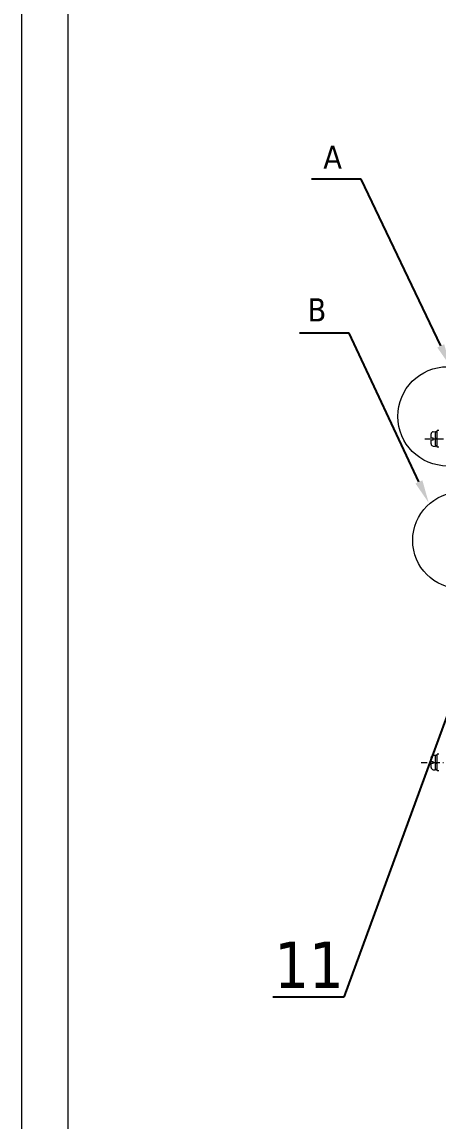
# Model space of a CAD drawing. Header units: millimetres. Extents: x 651 to 8859, y -354 to 894.
# Drawn here: x 1918.6 to 1963.6, y 27.6 to 146.3 of the extents above; entities that cross this region are included whole.
import ezdxf
from ezdxf import colors
from ezdxf.entities.mleader import LeaderData, LeaderLine
from ezdxf.math import Vec2, Vec3

# ---------------------------------------------------------------- set-up
doc = ezdxf.new("R2010")
doc.units = ezdxf.units.MM
doc.linetypes.add('DASHDOT2', pattern=[12.7, 6.35, -3.175, 0, -3.175])
doc.layers.get('0').update_dxf_attribs({"lineweight": 18})
for name, color, linetype, lineweight in [('cienka', 7, 'Continuous', 9), ('SYMETRIA SRUB', 7, 'DASHDOT2', 9), ('Widoczne (ISO)', 7, 'Continuous', 18), ('Widoczne wąskie (ISO)', 7, 'Continuous', 9)]:
    doc.layers.add(name, color=color, linetype=linetype, lineweight=lineweight)
doc.styles.get("Standard").update_dxf_attribs({"font": 'tahoma.ttf'})

# ---------------------------------------------------------------- blocks, each defined once
blk = doc.blocks.new('*U72')
at = {"layer": 'SYMETRIA SRUB', "color": 0, "linetype": 'DASHDOT2', "ltscale": 0.1, "transparency": 16777216}
blk.add_line((-2.5, 0), (1.8, 0), dxfattribs=at)
blk = doc.blocks.new('*U73')
at = {"layer": 'SYMETRIA SRUB', "color": 0, "linetype": 'DASHDOT2', "ltscale": 0.1, "transparency": 16777216}
blk.add_line((-2.5, 0), (1.8, 0), dxfattribs=at)
blk = doc.blocks.new('_Dot')
at = {"color": 0, "linetype": 'ByBlock', "lineweight": -2}
blk.add_line((-0.5, 0), (-1, 0), dxfattribs=at)
at = {"color": 0, "linetype": 'ByBlock', "const_width": 0.5}
blk.add_lwpolyline([(-0.25, 0, 1), (0.25, 0, 1)], format="xyb", close=True, dxfattribs=at)

msp = doc.modelspace()

# ---------------------------------------------------------------- linework, layer by layer
at = {"layer": 'Widoczne (ISO)'}
for p, q in [((1923.625, -335.272), (1923.625, 248.728)), ((1963.501, 100.381), (1963.501, 102.181)), ((1963.661, 102.181), (1963.501, 102.181)), ((1962.841, 101.401), (1962.841, 101.819)), ((1962.841, 101.401), (1963.041, 101.401)), ((1963.041, 101.161), (1962.841, 101.161)), ((1962.841, 100.743), (1962.841, 101.161)), ((1963.041, 101.161), (1963.041, 101.401)), ((1963.061, 102.058), (1963.321, 102.081)), ((1963.321, 100.481), (1963.321, 102.081)), ((1963.501, 102.036), (1963.321, 102.036)), ((1963.321, 102.036), (1963.501, 102.036)), ((1963.321, 102.036), (1963.501, 102.036)), ((1963.501, 101.382), (1963.321, 101.317)), ((1963.321, 101.245), (1963.501, 101.31)), ((1963.061, 100.503), (1963.321, 100.481)), ((1963.501, 100.526), (1963.321, 100.526)), ((1963.321, 100.526), (1963.501, 100.526)), ((1963.321, 100.526), (1963.501, 100.526)), ((1963.661, 100.381), (1963.501, 100.381)), ((1962.841, 66.441), (1962.841, 66.859)), ((1963.061, 67.098), (1963.321, 67.121)), ((1963.321, 65.521), (1963.321, 67.121)), ((1963.321, 65.521), (1963.321, 67.121)), ((1963.501, 67.076), (1963.321, 67.076)), ((1963.501, 67.076), (1963.321, 67.076)), ((1963.501, 65.421), (1963.501, 67.221)), ((1963.661, 67.221), (1963.501, 67.221)), ((1963.501, 65.421), (1963.501, 67.221)), ((1962.841, 66.441), (1963.041, 66.441)), ((1963.041, 66.201), (1962.841, 66.201)), ((1962.841, 65.783), (1962.841, 66.201)), ((1963.041, 66.201), (1963.041, 66.441)), ((1963.061, 65.543), (1963.321, 65.521)), ((1963.501, 66.357), (1963.321, 66.291)), ((1963.321, 66.219), (1963.501, 66.285)), ((1963.501, 65.566), (1963.321, 65.566)), ((1963.501, 65.566), (1963.321, 65.566)), ((1963.661, 65.421), (1963.501, 65.421))]:
    msp.add_line(p, q, dxfattribs=at)
msp.add_lwpolyline([(1918.625, 253.728), (2758.625, 253.728), (2758.625, -340.272), (1918.625, -340.272)], close=True, dxfattribs=at)
for centre, start, end in [((1963.081, 101.819), 95, 180), ((1963.081, 100.743), 180, 265), ((1963.081, 66.859), 95, 180), ((1963.081, 65.783), 180, 265)]:
    msp.add_arc(centre, 0.24, start, end, dxfattribs=at)
at = {"layer": 'Widoczne wąskie (ISO)'}
for centre, radius in [((1964.599, 103.721), 5.365), ((1966.061, 90.321), 5.217)]:
    msp.add_circle(centre, radius, dxfattribs=at)

# ---------------------------------------------------------------- block references
at = {"layer": 'SYMETRIA SRUB', "linetype": 'DASHDOT2', "ltscale": 0.1}
for name, p in [('*U73', (1964.665, 101.281)), ('*U72', (1964.261, 66.321))]:
    msp.add_blockref(name, p, dxfattribs=at)

# ---------------------------------------------------------------- texts
at = {"layer": 'cienka', "char_height": 2.5, "attachment_point": 5}
for s, insert in [('A', (1952.193, 131.727)), ('B', (1950.495, 115.222))]:
    msp.add_mtext_dynamic_manual_height_columns(s, width=4.57131, gutter_width=12.5, heights=[0], dxfattribs=dict(at, insert=insert))

# ---------------------------------------------------------------- leaders
at = {"layer": 'cienka'}
ml = msp.add_multileader_mtext('Standard', dxfattribs=at)
ml.set_content('')
ml.set_leader_properties()
ml.build(insert=Vec2(0, 0))
ml.multileader.update_dxf_attribs({"text_left_attachment_type": 6, "text_right_attachment_type": 6, "text_top_attachment_type": 10, "dogleg_length": 13.301, "arrow_head_size": 2.5})
ctx = ml.context
ctx.base_point, ctx.arrow_head_size, ctx.landing_gap_size, ctx.plane_origin = Vec3(1949.907, 129.331), 2.5, 1, Vec3(1968.579, 108.633)
ctx.left_attachment, ctx.right_attachment, ctx.bottom_attachment = 6, 6, 10
notes = []
notes.append((ctx, [(0, (1, 1, 0), (1955.284, 129.331), (-1, 0), 5.376, [(0, [(1964.954, 109.074)], 0, [])])]))
ctx.mtext, ml.multileader.dxf.content_type = None, 0
ml = msp.add_multileader_mtext('Standard', dxfattribs=at)
ml.set_content('')
ml.set_leader_properties()
ml.build(insert=Vec2(0, 0))
ml.multileader.update_dxf_attribs({"text_left_attachment_type": 6, "text_right_attachment_type": 6, "text_top_attachment_type": 10, "dogleg_length": 13.301, "arrow_head_size": 2.5})
ctx = ml.context
ctx.base_point, ctx.arrow_head_size, ctx.landing_gap_size, ctx.plane_origin = Vec3(1948.607, 112.699), 2.5, 1, Vec3(1958.153, 92.001)
ctx.left_attachment, ctx.right_attachment, ctx.bottom_attachment = 6, 6, 10
notes.append((ctx, [(0, (1, 1, 0), (1953.984, 112.699), (-1, 0), 5.376, [(0, [(1962.58, 94.374)], 0, [])])]))
ctx.mtext, ml.multileader.dxf.content_type = None, 0
ml = msp.add_multileader_mtext('Standard', dxfattribs=at)
ml.set_content('11', color=256)
ml.set_leader_properties()
ml.set_arrow_properties(name='DOT')
ml.build(insert=Vec2(0, 0))
ml.multileader.update_dxf_attribs({"has_dogleg": 0, "text_left_attachment_type": 5, "text_right_attachment_type": 6, "text_top_attachment_type": 10, "dogleg_length": 0, "arrow_head_size": 1})
ctx = ml.context
ctx.base_point, ctx.char_height, ctx.arrow_head_size, ctx.landing_gap_size, ctx.plane_origin = Vec3(1947.194, 40.948), 5, 1, 0, Vec3(1988.545, 125.301)
ctx.left_attachment, ctx.right_attachment, ctx.bottom_attachment, ctx.text_align_type = 5, 6, 10, 2
notes.append((ctx, [(0, (1, 1, 0), (1953.386, 40.965), (-1, 0), 0, [(0, [(1966.062, 75.517)], 0, [])])]))
ctx.mtext.insert, ctx.mtext.alignment, ctx.mtext.flow_direction = Vec3(1953.386, 46.965), 3, 5
for ctx, leaders in notes:
    for number, flags, end, landing, length, lines in leaders:
        leader = LeaderData()
        leader.index, (leader.has_last_leader_line, leader.has_dogleg_vector, leader.attachment_direction) = number, flags
        leader.last_leader_point, leader.dogleg_vector, leader.dogleg_length = Vec3(end), Vec3(landing), length
        for number, points, colour, breaks in lines:
            line = LeaderLine()
            line.index, line.vertices, line.color, line.breaks = number, Vec3.list(points), colors.encode_raw_color(colour), breaks
            leader.lines.append(line)
        ctx.leaders.append(leader)

doc.saveas('drawing.dxf')
